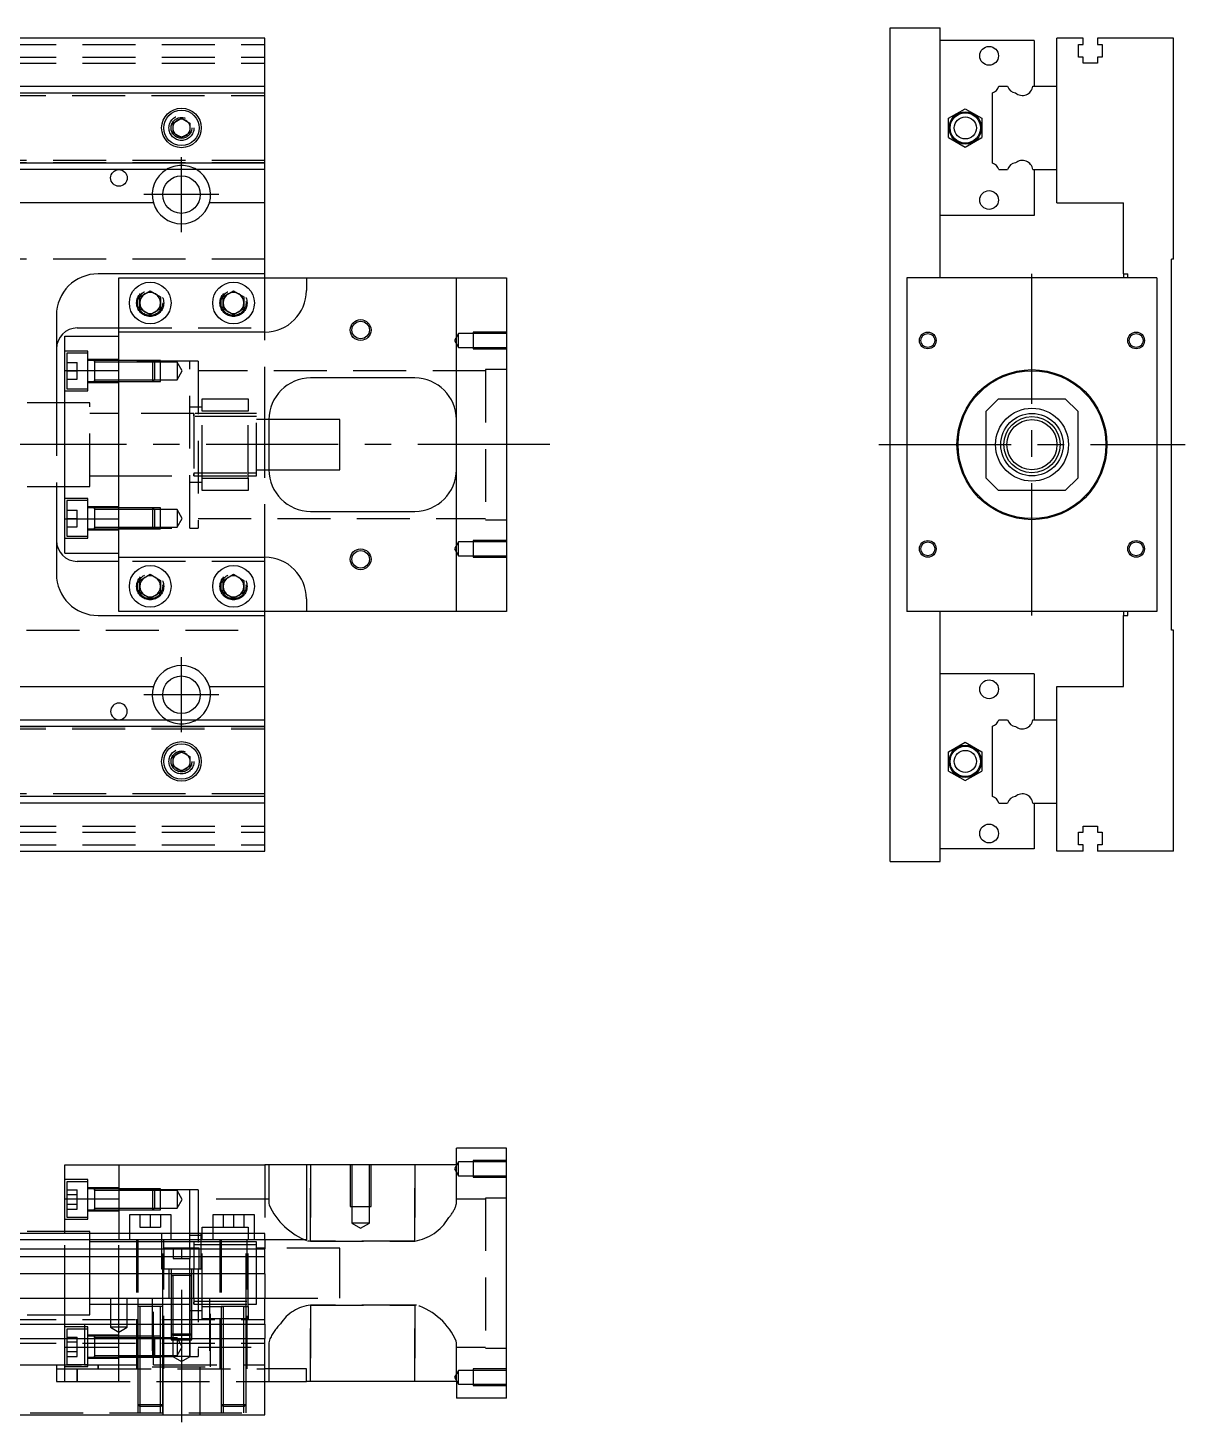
# Model space of a CAD drawing. Extents: x -20 to 741, y -278 to 102.
# Drawn here: x 463.1 to 740.9, y -234.8 to 100 of the extents above; entities that cross this region are included whole.
import ezdxf

# ---------------------------------------------------------------- set-up
doc = ezdxf.new("R2010")
doc.units = 0
doc.linetypes.add('CENTER', pattern=[50.8, 31.75, -6.35, 6.35, -6.35])
doc.linetypes.add('DASHED', pattern=[19.05, 12.7, -6.35])
doc.layers.get('0').update_dxf_attribs({"linetype": 'CONTINUOUS'})
doc.layers.add('CENTER', color=1, linetype='CENTER')

msp = doc.modelspace()

# ---------------------------------------------------------------- linework, layer by layer
at = {"color": 7, "linetype": 'CONTINUOUS'}
for p, q in [((520, 97.5), (360, 97.5)), ((520, 86), (520, 97.5)), ((670.13, -100), (670.13, 100)), ((670.13, 100), (682.13, 100)), ((682.13, 40), (682.13, 100)), ((710.13, 86), (710.13, 97.5)), ((716.43, 97.5), (710.13, 97.5)), ((716.43, 96), (716.43, 97.5)), ((719.83, 97.5), (719.83, 96)), ((738.13, 97.5), (719.83, 97.5)), ((738.13, 44.5), (738.13, 97.5)), ((704.63, 97), (682.13, 97)), ((704.63, 97), (704.63, 86)), ((715.28, 96), (716.43, 96)), ((715.28, 93), (715.28, 96)), ((719.83, 96), (720.98, 96)), ((720.98, 96), (720.98, 93)), ((716.43, 93), (715.28, 93)), ((716.43, 91.5), (716.43, 93)), ((719.83, 91.5), (716.43, 91.5)), ((719.83, 93), (719.83, 91.5)), ((720.98, 93), (719.83, 93)), ((360, 86), (520, 86)), ((360, 84.460392), (520, 84.460392)), ((520, 84.460392), (520, 86)), ((520, 67.539608), (520, 84.460392)), ((694.63, 67.539608), (694.63, 84.460392)), ((696.169608, 86), (698.290392, 86)), ((704.311934, 86), (710.13, 86)), ((710.13, 66), (710.13, 86)), ((710.13, 66), (710.13, 86)), ((684.130002, 78.309401), (688.130002, 80.618802)), ((688.130002, 80.618802), (692.130002, 78.309401)), ((498, 77.1547), (500, 78.309402)), ((498, 74.8453), (498, 77.1547)), ((500, 78.309402), (502, 77.1547)), ((502, 77.1547), (502, 74.8453)), ((684.130002, 73.690599), (684.130002, 78.309401)), ((692.130002, 78.309401), (692.130002, 73.690599)), ((500, 73.690598), (498, 74.8453)), ((502, 74.8453), (500, 73.690598)), ((684.130002, 73.690599), (688.130002, 71.381198)), ((688.130002, 71.381198), (692.130002, 73.690599)), ((520, 67.539608), (360, 67.539608)), ((520, 66), (520, 67.539608)), ((520, 66), (360, 66)), ((520, 58), (520, 66)), ((696.169608, 66), (698.290392, 66)), ((704.311934, 66), (710.13, 66)), ((704.63, 66), (704.63, 55)), ((710.13, 58), (710.13, 66)), ((493.291796, 58), (386.708204, 58)), ((520, 58), (506.708204, 58)), ((520, 41), (520, 58)), ((710.13, 58), (726.13, 58)), ((726.13, 41), (726.13, 58)), ((704.63, 55), (682.13, 55)), ((737.63, -44.5), (737.63, 44.5)), ((738.13, 44.5), (737.63, 44.5)), ((520, 41), (480, 41)), ((520, 40), (520, 41)), ((726.13, 41), (727.13, 41)), ((726.13, 41), (726.13, 40)), ((727.13, 40), (727.13, 41)), ((485, 27), (485, 40)), ((485, 40), (530, 40)), ((490, 35.443376), (492.5, 36.886752)), ((492.5, 36.886752), (495, 35.443376)), ((510, 35.443376), (512.5, 36.886752)), ((512.5, 36.886752), (515, 35.443376)), ((530, 40), (530, 37)), ((530, 40), (566, 40)), ((566, -40), (566, 40)), ((566, 40), (578, 40)), ((578, 40), (578, -40)), ((674.13, 40), (674.13, -40)), ((734.13, 40), (674.13, 40)), ((734.13, 40), (734.13, -40)), ((490, 32.556624), (490, 35.443376)), ((495, 35.443376), (495, 32.556624)), ((510, 32.556624), (510, 35.443376)), ((515, 35.443376), (515, 32.556624)), ((470, 31), (470, 10)), ((492.5, 31.113248), (490, 32.556624)), ((495, 32.556624), (492.5, 31.113248)), ((512.5, 31.113248), (510, 32.556624)), ((515, 32.556624), (512.5, 31.113248)), ((475, 28), (485, 28)), ((520, 27), (485, 27)), ((485, 17.78342), (485, 27)), ((472, 26), (485, 26)), ((472, 17.78342), (472, 26)), ((472, 17.78342), (485, 17.78342)), ((472, -17.78342), (472, 17.78342)), ((485, -17.78342), (485, 17.78342)), ((485, -17.78342), (485, 17.78342)), ((556, 16), (531, 16)), ((696.13, 11), (693.13, 8)), ((696.13, 11), (712.13, 11)), ((715.13, 8), (712.13, 11)), ((472, 10), (463, 10)), ((693.13, -8), (693.13, 8)), ((715.13, 8), (715.13, -8)), ((521, 6), (521, -6)), ((538, 6), (521, 6)), ((538, -6), (538, 6)), ((521, -6), (538, -6)), ((463, -10), (472, -10)), ((470, -10), (470, -31)), ((693.13, -8), (696.13, -11)), ((712.13, -11), (715.13, -8)), ((712.13, -11), (696.13, -11)), ((531, -16), (556, -16)), ((472, -17.78342), (485, -17.78342)), ((472, -26), (472, -17.78342)), ((485, -27), (485, -17.78342)), ((472, -26), (485, -26)), ((485, -28), (475, -28)), ((485, -27), (520, -27)), ((485, -40), (485, -27)), ((490, -32.556624), (492.5, -31.113248)), ((490, -35.443376), (490, -32.556624)), ((492.5, -31.113248), (495, -32.556624)), ((495, -32.556624), (495, -35.443376)), ((510, -32.556624), (512.5, -31.113248)), ((510, -35.443376), (510, -32.556624)), ((512.5, -31.113248), (515, -32.556624)), ((515, -32.556624), (515, -35.443376)), ((492.5, -36.886752), (490, -35.443376)), ((495, -35.443376), (492.5, -36.886752)), ((512.5, -36.886752), (510, -35.443376)), ((515, -35.443376), (512.5, -36.886752)), ((530, -40), (485, -40)), ((520, -41), (520, -40)), ((530, -37), (530, -40)), ((566, -40), (530, -40)), ((578, -40), (566, -40)), ((734.13, -40), (674.13, -40)), ((682.13, -100), (682.13, -40)), ((726.13, -40), (726.13, -41)), ((727.13, -41), (727.13, -40)), ((480, -41), (520, -41)), ((520, -58), (520, -41)), ((726.13, -41), (727.13, -41)), ((726.13, -58), (726.13, -41)), ((738.13, -44.5), (737.63, -44.5)), ((738.13, -97.5), (738.13, -44.5)), ((704.63, -55), (682.13, -55)), ((704.63, -55), (704.63, -66)), ((386.708204, -58), (493.291796, -58)), ((506.708204, -58), (520, -58)), ((520, -66), (520, -58)), ((710.13, -66), (710.13, -58)), ((710.13, -58), (726.13, -58)), ((360, -66), (520, -66)), ((520, -67.539608), (520, -66)), ((696.169608, -66), (698.290392, -66)), ((704.311934, -66), (710.13, -66)), ((710.13, -86), (710.13, -66)), ((710.13, -86), (710.13, -66)), ((360, -67.539608), (520, -67.539608)), ((520, -84.460392), (520, -67.539608)), ((694.63, -84.460392), (694.63, -67.539608)), ((684.130002, -73.690599), (688.130002, -71.381198)), ((688.130002, -71.381198), (692.130002, -73.690599)), ((498, -74.8453), (500, -73.690598)), ((498, -77.1547), (498, -74.8453)), ((500, -73.690598), (502, -74.8453)), ((502, -74.8453), (502, -77.1547)), ((684.130002, -78.309401), (684.130002, -73.690599)), ((692.130002, -73.690599), (692.130002, -78.309401)), ((500, -78.309402), (498, -77.1547)), ((502, -77.1547), (500, -78.309402)), ((684.130002, -78.309401), (688.130002, -80.618802)), ((688.130002, -80.618802), (692.130002, -78.309401)), ((520, -84.460392), (360, -84.460392)), ((520, -86), (360, -86)), ((520, -86), (520, -84.460392)), ((520, -97.5), (520, -86)), ((696.169608, -86), (698.290392, -86)), ((704.311934, -86), (710.13, -86)), ((704.63, -86), (704.63, -97)), ((710.13, -97.5), (710.13, -86)), ((715.28, -93), (716.43, -93)), ((715.28, -96), (715.28, -93)), ((716.43, -91.5), (719.83, -91.5)), ((716.43, -93), (716.43, -91.5)), ((719.83, -91.5), (719.83, -93)), ((719.83, -93), (720.98, -93)), ((720.98, -93), (720.98, -96)), ((704.63, -97), (682.13, -97)), ((716.43, -96), (715.28, -96)), ((716.43, -97.5), (716.43, -96)), ((719.83, -96), (719.83, -97.5)), ((720.98, -96), (719.83, -96)), ((360, -97.5), (520, -97.5)), ((670.13, -100), (682.13, -100)), ((716.43, -97.5), (710.13, -97.5)), ((738.13, -97.5), (719.83, -97.5)), ((566, -172.77), (566, -168.77)), ((578, -168.77), (566, -168.77)), ((578, -228.77), (578, -168.77)), ((472, -172.77), (485, -172.77)), ((472, -180.98658), (472, -172.77)), ((485, -172.77), (485, -189.27)), ((485, -172.77), (520, -172.77)), ((530, -172.77), (520, -172.77)), ((530, -172.77), (530, -190.77)), ((566, -172.77), (530, -172.77)), ((479.1, -178.592326), (479.1, -178.99233)), ((472, -180.98658), (485, -180.98658)), ((472, -189.27), (472, -180.98658)), ((479.1, -180.950286), (479.1, -181.234376)), ((497.5, -184.77), (487.5, -184.77)), ((487.5, -184.77), (487.5, -189.27)), ((497.5, -189.27), (497.5, -184.77)), ((517.5, -184.77), (507.5, -184.77)), ((507.5, -184.77), (507.5, -189.27)), ((517.5, -189.27), (517.5, -184.77)), ((520, -189.27), (353.5, -189.27)), ((520, -190.809608), (353.5, -190.809608)), ((472, -188.77), (463, -188.77)), ((520, -190.809608), (520, -189.27)), ((530, -190.77), (520, -190.77)), ((520, -190.809608), (520, -192.930392)), ((353.5, -192.930392), (520, -192.930392)), ((503, -191.269994), (503, -192.02)), ((520, -194.840532), (520, -192.930392)), ((520, -194.840532), (353.5, -194.840532)), ((520, -198.951934), (520, -194.840532)), ((520, -198.951934), (353.5, -198.951934)), ((520, -198.951934), (520, -204.77)), ((0, -204.77), (520, -204.77)), ((520, -211.07), (520, -204.77)), ((0, -211.07), (520, -211.07)), ((479.1, -213.947664), (479.1, -213.948522)), ((479.1, -213.948522), (479.1, -214.47)), ((520, -211.07), (520, -214.47)), ((0, -214.47), (520, -214.47)), ((479.1, -216.297638), (479.1, -216.57851)), ((490, -214.34767), (489.5, -214.34767)), ((520, -232.77), (520, -214.47)), ((479.1, -218.214666), (479.1, -218.947674)), ((489.5, -218.54767), (490, -218.54767)), ((530, -221.77), (520, -221.77)), ((530, -224.77), (530, -221.77)), ((520, -224.77), (530, -224.77)), ((566, -224.77), (530, -224.77)), ((566, -224.77), (566, -228.77)), ((578, -228.77), (566, -228.77)), ((0, -232.77), (520, -232.77))]:
    msp.add_line(p, q, dxfattribs=at)
at = {"color": 3, "linetype": 'DASHED'}
for p, q in [((0, 96), (520, 96)), ((0, 93), (520, 93)), ((0, 91.5), (520, 91.5)), ((359.5, 84.403994), (520, 84.403994)), ((359.5, 83.8), (520, 83.8)), ((497.5, 76), (497.534018, 76.411016)), ((520, 68.2), (359.5, 68.2)), ((520, 67.596006), (359.5, 67.596006)), ((520, 44.5), (5.640312, 44.5)), ((520, 28), (520, 40)), ((489.5, 34), (489.520026, 34.346056)), ((515.477798, 34.364306), (515.5, 34)), ((485, 28), (520, 28)), ((520, 27), (520, 28)), ((520, 6), (520, 27)), ((570, 26.999994), (570, 23.000006)), ((578, 26.999994), (570, 26.999994)), ((485, 17.78342), (485, 26)), ((566.5, 26.65), (565.547372, 25)), ((565.547372, 25), (566.5, 23.35)), ((566.5, 23.35), (566.5, 26.65)), ((570, 26.65), (566.5, 26.65)), ((578, 26.65), (570, 26.65)), ((477.5, 22.42767), (472, 22.42767)), ((472.5, 21.92767), (472.5, 13.42767)), ((477.5, 21.92767), (472.5, 21.92767)), ((477.5, 12.92767), (477.5, 22.42767)), ((485, 20.42767), (477.5, 20.42767)), ((479.1, 20.17767), (477.5, 20.17767)), ((479.1, 20.17767), (479.095, 20.17767)), ((479.1, 20.17767), (479.1, 19.92022)), ((479.1, 19.920202), (479.1, 20.17767)), ((479.105, 20.17767), (479.1, 20.17767)), ((484.99998, 20.17767), (479.1, 20.17767)), ((493.1, 20.17767), (485, 20.17767)), ((493.1, 20.177664), (485, 20.177664)), ((493.1, 15.17767), (493.1, 20.17767)), ((493.5, 19.77767), (493.1, 20.17767)), ((495, 20.177664), (493.10002, 20.177664)), ((495, 15.177674), (495, 20.177664)), ((566.5, 23.35), (570, 23.35)), ((570, 23.35), (578, 23.35)), ((570, 23.000006), (578, 23.000006)), ((472.5, 19.67767), (475, 19.67767)), ((472.5, 17.67767), (475, 17.67767)), ((475, 17.67767), (475, 19.67767)), ((475, 15.67767), (475, 17.67767)), ((479.1, 19.92022), (479.1, 15.435068)), ((484.99998, 19.77767), (479.1, 19.77767)), ((502, 20), (485, 20)), ((493.5, 19.77767), (485, 19.77767)), ((493.5, 19.77767), (493.5, 15.57767)), ((495, 19.77767), (493.50002, 19.77767)), ((499, 19.77767), (495, 19.77767)), ((499, 19.77767), (499, 15.57767)), ((500.212436, 17.67767), (499, 19.77767)), ((499, 15.57767), (500.212436, 17.67767)), ((502, -20), (502, 20)), ((504, 20), (502, 20)), ((504, 20), (504, -20)), ((573, 17.75), (504, 17.75)), ((573, 18), (573, -18)), ((578, 18), (573, 18)), ((472.5, 15.67767), (475, 15.67767)), ((472.5, 13.42767), (477.5, 13.42767)), ((477.5, 15.17767), (479.1, 15.17767)), ((477.5, 14.92767), (485, 14.92767)), ((479.095, 15.17767), (479.1, 15.17767)), ((479.1, 15.57767), (484.99998, 15.57767)), ((479.1, 15.17767), (479.1, 15.435118)), ((479.1, 15.435068), (479.1, 15.17767)), ((479.1, 15.17767), (479.105, 15.17767)), ((479.1, 15.17767), (484.99998, 15.17767)), ((485, 15.57767), (493.5, 15.57767)), ((485, 15.177674), (493.1, 15.177674)), ((485, 15.17767), (493.1, 15.17767)), ((493.1, 15.17767), (493.5, 15.57767)), ((493.10002, 15.177674), (495, 15.177674)), ((493.50002, 15.57767), (495, 15.57767)), ((495, 15.57767), (499, 15.57767)), ((472, 12.92767), (477.5, 12.92767)), ((505, 11), (516, 11)), ((505, 8), (505, 11)), ((516, 11), (516, 8)), ((470, 10), (470, -10)), ((478, 10), (472, 10)), ((478, -10), (478, 10)), ((485, 7.5), (478, 7.5)), ((503.005, 7.5), (485, 7.5)), ((505, 9), (502, 9)), ((516, 7.5), (502.995, 7.5)), ((503, 6.950984), (503, 7.5)), ((503, 7.5), (503, 6.951128)), ((503, 6.951128), (503, -6.950984)), ((516, 6.75), (503, 6.75)), ((516, 8), (505, 8)), ((505, -8), (505, 8)), ((516, -8), (516, 8)), ((518, 7.5), (516, 7.5)), ((518, 6.75), (516, 6.75)), ((518, -7.5), (518, 7.5)), ((521, 6), (518, 6)), ((520, -6), (520, 6)), ((518, -6), (521, -6)), ((520, -27), (520, -6)), ((472, -10), (478, -10)), ((478, -7.5), (485, -7.5)), ((485, -7.5), (503.005, -7.5)), ((502, -9), (505, -9)), ((502.995, -7.5), (516, -7.5)), ((503, -6.75), (516, -6.75)), ((503, -7.499332), (503, -6.950962)), ((503, -6.950984), (503, -7.5)), ((503, -7.5), (503, -7.499332)), ((505, -8), (516, -8)), ((505, -11), (505, -8)), ((516, -6.75), (518, -6.75)), ((516, -7.5), (518, -7.5)), ((516, -8), (516, -11)), ((477.5, -12.92767), (472, -12.92767)), ((477.5, -22.42767), (477.5, -12.92767)), ((516, -11), (505, -11)), ((472.5, -13.42767), (472.5, -21.92767)), ((477.5, -13.42767), (472.5, -13.42767)), ((472.5, -15.67767), (475, -15.67767)), ((475, -17.67767), (475, -15.67767)), ((485, -14.92767), (477.5, -14.92767)), ((479.1, -15.17767), (477.5, -15.17767)), ((479.1, -15.17767), (479.095, -15.17767)), ((479.1, -15.17767), (479.1, -15.435118)), ((479.1, -15.435136), (479.1, -15.17767)), ((484.99998, -15.17767), (479.1, -15.17767)), ((479.105, -15.17767), (479.1, -15.17767)), ((479.1, -15.435118), (479.1, -19.920272)), ((484.99998, -15.57767), (479.1, -15.57767)), ((493.1, -15.17767), (485, -15.17767)), ((493.1, -15.177674), (485, -15.177674)), ((493.5, -15.57767), (485, -15.57767)), ((493.1, -20.17767), (493.1, -15.17767)), ((493.5, -15.57767), (493.1, -15.17767)), ((495, -15.177674), (493.10002, -15.177674)), ((493.5, -15.57767), (493.5, -19.77767)), ((495, -15.57767), (493.50002, -15.57767)), ((495, -20.177664), (495, -15.177674)), ((499, -15.57767), (495, -15.57767)), ((499, -15.57767), (499, -19.77767)), ((500.212436, -17.67767), (499, -15.57767)), ((472.5, -17.67767), (475, -17.67767)), ((472.5, -19.67767), (475, -19.67767)), ((475, -19.67767), (475, -17.67767)), ((479.1, -19.77767), (484.99998, -19.77767)), ((479.1, -20.17767), (479.1, -19.92022)), ((479.1, -19.920272), (479.1, -20.17767)), ((485, -26), (485, -17.78342)), ((485, -19.77767), (493.5, -19.77767)), ((485, -20), (502, -20)), ((493.1, -20.17767), (493.5, -19.77767)), ((493.50002, -19.77767), (495, -19.77767)), ((495, -19.77767), (499, -19.77767)), ((499, -19.77767), (500.212436, -17.67767)), ((502, -20), (504, -20)), ((504, -17.75), (573, -17.75)), ((573, -18), (578, -18)), ((472, -22.42767), (477.5, -22.42767)), ((472.5, -21.92767), (477.5, -21.92767)), ((477.5, -20.17767), (479.1, -20.17767)), ((477.5, -20.42767), (485, -20.42767)), ((479.095, -20.17767), (479.1, -20.17767)), ((479.1, -20.17767), (484.99998, -20.17767)), ((479.1, -20.17767), (479.105, -20.17767)), ((485, -20.177664), (493.1, -20.177664)), ((485, -20.17767), (493.1, -20.17767)), ((493.10002, -20.177664), (495, -20.177664)), ((566.5, -23.35), (565.547372, -25)), ((566.5, -26.65), (566.5, -23.35)), ((570, -23.35), (566.5, -23.35)), ((570, -23.000006), (570, -26.999994)), ((578, -23.000006), (570, -23.000006)), ((578, -23.35), (570, -23.35)), ((565.547372, -25), (566.5, -26.65)), ((566.5, -26.65), (570, -26.65)), ((570, -26.65), (578, -26.65)), ((520, -28), (485, -28)), ((520, -28), (520, -27)), ((520, -40), (520, -28)), ((570, -26.999994), (578, -26.999994)), ((495.477798, -33.635694), (495.5, -34)), ((515.477798, -33.635694), (515.5, -34)), ((5.640312, -44.5), (520, -44.5)), ((359.5, -67.596006), (520, -67.596006)), ((359.5, -68.2), (520, -68.2)), ((497.5, -76), (497.534018, -75.588984)), ((520, -83.8), (359.5, -83.8)), ((520, -84.403994), (359.5, -84.403994)), ((0, -91.5), (520, -91.5)), ((0, -93), (520, -93)), ((0, -96), (520, -96)), ((520, -172.77), (520, -189.27)), ((521, -172.77), (521, -182.064836)), ((531, -191.084786), (531, -172.77)), ((531, -172.77), (531, -191.084786)), ((540.500006, -172.77), (540.500006, -182.77)), ((540.9, -172.77), (540.9, -182.77)), ((545.1, -182.77), (545.1, -172.77)), ((545.499994, -182.77), (545.499994, -172.77)), ((556, -172.77), (556, -191.084786)), ((556, -191.084786), (556, -172.77)), ((566.5, -172.12), (565.547372, -173.77)), ((565.547372, -173.77), (566.5, -175.42)), ((566, -182.064836), (566, -172.77)), ((566.5, -175.42), (566.5, -172.12)), ((570, -172.12), (566.5, -172.12)), ((570, -171.770006), (570, -175.769994)), ((578, -171.770006), (570, -171.770006)), ((578, -172.12), (570, -172.12)), ((477.5, -176.34233), (472, -176.34233)), ((472.5, -176.84233), (472.5, -181.09233)), ((477.5, -176.84233), (472.5, -176.84233)), ((477.5, -181.09233), (477.5, -176.34233)), ((566.5, -175.42), (570, -175.42)), ((570, -175.42), (578, -175.42)), ((570, -175.769994), (578, -175.769994)), ((472.5, -178.78293), (475, -178.78293)), ((472.5, -179.93763), (475, -179.93763)), ((475, -179.93763), (475, -178.78293)), ((475, -182.247032), (475, -179.93763)), ((485, -178.34233), (477.5, -178.34233)), ((479.105, -178.59233), (477.5, -178.59233)), ((484.99998, -178.59233), (479.095, -178.59233)), ((479.1, -178.59233), (479.1, -178.84978)), ((479.1, -178.849798), (479.1, -178.59233)), ((479.1, -178.84978), (479.1, -181.09233)), ((484.99998, -178.99233), (479.1, -178.99233)), ((493.1, -178.59233), (485, -178.59233)), ((493.100006, -178.592336), (485, -178.592336)), ((493.27767, -178.77), (485, -178.77)), ((493.5, -178.99233), (485, -178.99233)), ((493.1, -181.09233), (493.1, -178.59233)), ((493.5, -178.99233), (493.1, -178.59233)), ((495, -178.592336), (493.10002, -178.592336)), ((502, -178.77), (493.27767, -178.77)), ((493.5, -178.99233), (493.5, -181.09233)), ((495, -178.99233), (493.50002, -178.99233)), ((495, -183.592326), (495, -178.592336)), ((499, -178.99233), (495, -178.99233)), ((499, -178.99233), (499, -181.09233)), ((500.212436, -181.09233), (499, -178.99233)), ((502, -189.27), (502, -178.77)), ((504, -178.77), (502, -178.77)), ((504, -178.77), (504, -218.77)), ((573, -180.77), (573, -216.77)), ((578, -180.77), (573, -180.77)), ((472.5, -181.09233), (472.5, -185.34233)), ((472.5, -182.247032), (475, -182.247032)), ((472.5, -183.401732), (475, -183.401732)), ((475, -183.401732), (475, -182.247032)), ((477.5, -185.84233), (477.5, -181.09233)), ((477.5, -183.59233), (479.105, -183.59233)), ((477.5, -183.84233), (485, -183.84233)), ((479.095, -183.59233), (484.99998, -183.59233)), ((479.1, -181.09233), (479.1, -183.334932)), ((479.1, -183.19233), (484.99998, -183.19233)), ((479.1, -183.59233), (479.1, -183.334882)), ((479.1, -183.59233), (479.1, -183.334882)), ((479.1, -183.334932), (479.1, -183.59233)), ((479.1, -183.334932), (479.1, -183.59233)), ((485, -183.19233), (493.5, -183.19233)), ((485, -183.592326), (493.100006, -183.592326)), ((485, -183.59233), (493.1, -183.59233)), ((493.1, -183.59233), (493.1, -181.09233)), ((493.1, -183.59233), (493.5, -183.19233)), ((493.10002, -183.592326), (495, -183.592326)), ((493.5, -181.09233), (493.5, -183.19233)), ((493.50002, -183.19233), (495, -183.19233)), ((495, -183.19233), (499, -183.19233)), ((499, -181.09233), (499, -183.19233)), ((499, -183.19233), (500.212436, -181.09233)), ((521, -181.02), (504, -181.02)), ((521, -182.064836), (521.035982, -182.393974)), ((540.500006, -182.77), (545.499994, -182.77)), ((540.9, -182.77), (540.9, -186.77)), ((545.1, -186.77), (545.1, -182.77)), ((565.88061, -182.701352), (565.97186, -182.353354)), ((565.97186, -182.353354), (566, -182.064836)), ((573, -181.02), (566, -181.02)), ((472, -185.84233), (477.5, -185.84233)), ((472.5, -185.34233), (477.5, -185.34233)), ((490, -184.77), (490, -187.77)), ((492.5, -184.77), (492.5, -187.77)), ((495, -184.77), (495, -187.77)), ((510, -184.77), (510, -187.77)), ((512.5, -184.77), (512.5, -187.77)), ((515, -184.77), (515, -187.77)), ((545.1, -186.77), (540.9, -186.77)), ((540.9, -186.77), (543, -187.982436)), ((543, -187.982436), (545.1, -186.77)), ((478, -188.77), (472, -188.77)), ((472, -204.77), (472, -189.27)), ((478, -198.77), (478, -188.77)), ((478, -198.77), (478, -188.77)), ((485, -189.27), (485, -190.77)), ((485, -204.77), (485, -190.77)), ((520, -190.77), (485, -190.77)), ((487.5, -189.27), (487.5, -190.77)), ((489.25, -190.77), (489.25, -221.77)), ((489.5, -190.77), (489.5, -204.77)), ((490, -187.77), (492.5, -187.77)), ((492.5, -187.77), (495, -187.77)), ((495.25, -189.27), (495.25, -197.77)), ((495.5, -206.775), (495.5, -190.77)), ((495.75, -192.77), (495.75, -190.77)), ((497.5, -190.77), (497.5, -189.27)), ((502, -190.77), (502, -189.27)), ((505, -189.77), (502, -189.77)), ((502, -192.77), (502, -190.77)), ((504.75, -197.77), (504.75, -189.27)), ((505, -187.77), (507.5, -187.77)), ((505, -189.27), (505, -187.77)), ((505, -190.77), (505, -189.27)), ((505, -206.77), (505, -190.77)), ((507.5, -187.77), (510, -187.77)), ((507.5, -189.27), (507.5, -190.77)), ((509.25, -190.77), (509.25, -221.77)), ((509.5, -190.77), (509.5, -206.775)), ((510, -187.77), (512.5, -187.77)), ((512.5, -187.77), (515, -187.77)), ((515, -187.77), (516, -187.77)), ((515.5, -206.775), (515.5, -190.77)), ((515.75, -221.77), (515.75, -190.77)), ((516, -187.77), (516, -189.27)), ((516, -189.27), (516, -190.77)), ((516, -206.77), (516, -190.77)), ((517.5, -190.77), (517.5, -189.27)), ((485, -191.27), (478, -191.27)), ((489.5, -191.27), (485, -191.27)), ((495.5, -191.27), (489.5, -191.27)), ((502, -191.27), (495.5, -191.27)), ((504.25, -192.77), (495.75, -192.77)), ((495.75, -192.77), (495.75, -197.77)), ((498, -192.77), (498, -195.27)), ((500, -192.77), (500, -195.27)), ((503, -191.27), (502, -191.27)), ((502, -192.77), (502, -195.27)), ((503, -191.27), (502.995, -191.27)), ((503, -191.27), (503, -191.819038)), ((503.005, -191.27), (503, -191.27)), ((505, -191.27), (503, -191.27)), ((503, -191.819038), (503, -192.76884)), ((505, -192.02), (503, -192.02)), ((503, -192.76884), (503, -197.669728)), ((504.25, -197.77), (504.25, -192.77)), ((509.5, -191.27), (505, -191.27)), ((509.5, -192.02), (505, -192.02)), ((515.5, -191.27), (509.5, -191.27)), ((515.5, -192.02), (509.5, -192.02)), ((516, -191.27), (515.5, -191.27)), ((516, -192.02), (515.5, -192.02)), ((518, -191.27), (516, -191.27)), ((518, -192.02), (516, -192.02)), ((518, -198.77), (518, -191.27)), ((520, -192.77), (518, -192.77)), ((538, -192.77), (520, -192.77)), ((530.23753, -191.02447), (530.615848, -191.06942)), ((530.615848, -191.06942), (531, -191.084786)), ((556, -191.084786), (531, -191.084786)), ((531, -191.084786), (556, -191.084786)), ((538, -198.77), (538, -192.77)), ((498, -195.27), (500, -195.27)), ((500, -195.27), (502, -195.27)), ((502, -198.77), (502, -195.27)), ((478, -208.77), (478, -198.77)), ((478, -208.77), (478, -198.77)), ((495.25, -197.77), (504.75, -197.77)), ((495.75, -221.77), (495.75, -197.77)), ((497, -197.77), (497, -204.77)), ((497.5, -197.77), (497.5, -199.37)), ((497.5, -199.365), (497.5, -199.37)), ((497.5, -199.37), (497.757448, -199.37)), ((497.757468, -199.37), (497.5, -199.37)), ((497.5, -199.37), (497.5, -199.375)), ((497.5, -199.37), (497.5, -204.76998)), ((502.242552, -199.37), (497.757468, -199.37)), ((497.9, -199.37), (497.9, -204.76998)), ((502, -204.77), (502, -198.77)), ((502.1, -204.76998), (502.1, -199.37)), ((502.5, -199.37), (502.242552, -199.37)), ((502.242602, -199.37), (502.5, -199.37)), ((502.5, -199.37), (502.5, -197.77)), ((502.5, -199.37), (502.5, -199.365)), ((502.5, -199.375), (502.5, -199.37)), ((502.5, -204.76998), (502.5, -199.37)), ((503, -204.77), (503, -197.77)), ((518, -206.27), (518, -198.77)), ((538, -204.77), (538, -198.77)), ((472, -211.07), (472, -204.77)), ((478, -206.27), (485, -206.27)), ((483, -204.77), (483, -211.77)), ((485, -211.07), (485, -204.77)), ((485, -206.27), (489.5, -206.27)), ((487, -211.77), (487, -204.77)), ((489.5, -204.77), (489.5, -206.77)), ((489.5, -206.27), (503.005, -206.27)), ((489.5, -206.765), (489.5, -206.77)), ((489.849602, -206.77), (489.5, -206.77)), ((489.5, -206.77), (489.5, -211.07)), ((489.5, -206.77), (489.5, -206.775)), ((495.15035, -206.77), (489.849602, -206.77)), ((490, -206.77), (490, -211.07)), ((493, -204.77), (493, -221.27)), ((493.291796, -220.77), (493.291796, -204.77)), ((495, -214.47), (495, -206.77)), ((495.5, -206.77), (495.15035, -206.77)), ((495.5, -214.47), (495.5, -206.765)), ((497.5, -204.77), (497.5, -211.07)), ((497.500006, -204.77), (497.500006, -211.07)), ((497.9, -204.77), (497.9, -211.07)), ((502, -213.77), (502, -204.77)), ((502.1, -211.07), (502.1, -204.77)), ((502.499994, -211.07), (502.499994, -204.77)), ((502.5, -211.07), (502.5, -204.77)), ((502.995, -206.27), (516, -206.27)), ((503, -204.871716), (503, -205.721128)), ((503, -205.52), (518, -205.52)), ((503, -206.27), (503, -205.720962)), ((503, -205.721128), (503, -206.27)), ((503.005, -206.27), (516, -206.27)), ((505, -206.77), (509.39999, -206.77)), ((505, -209.77), (505, -206.77)), ((506.708204, -204.77), (506.708204, -220.77)), ((507, -221.27), (507, -204.77)), ((509.39999, -206.77), (509.499994, -206.77)), ((509.5, -206.765), (509.5, -214.47)), ((509.5, -206.77), (509.84965, -206.77)), ((509.849602, -206.77), (509.5, -206.77)), ((515.15035, -206.77), (509.849602, -206.77)), ((510, -206.77), (510, -214.47)), ((515, -214.47), (515, -206.77)), ((515.150204, -206.77), (515.5, -206.77)), ((515.5, -206.77), (515.15035, -206.77)), ((515.5, -214.47), (515.5, -206.765)), ((515.500006, -206.77), (515.60001, -206.77)), ((515.60001, -206.77), (516, -206.77)), ((516, -206.27), (518, -206.27)), ((516, -206.77), (516, -209.77)), ((520, -204.77), (538, -204.77)), ((531, -206.455214), (556, -206.455214)), ((556, -206.455214), (531, -206.455214)), ((531, -224.77), (531, -206.455214)), ((531, -206.455214), (531, -224.77)), ((556, -206.455214), (556, -224.77)), ((556, -224.77), (556, -206.455214)), ((556.383512, -206.470578), (556, -206.455214)), ((0, -209.92), (520, -209.92)), ((462.995, -208.77), (463.291796, -208.77)), ((463.291796, -208.77), (472, -208.77)), ((472, -208.77), (478, -208.77)), ((502, -207.77), (505, -207.77)), ((516, -209.77), (505, -209.77)), ((472, -214.47), (472, -211.07)), ((477.5, -211.69767), (472, -211.69767)), ((472.5, -212.19767), (472.5, -214.47)), ((477.5, -212.19767), (472.5, -212.19767)), ((472.5, -214.138268), (475, -214.138268)), ((475, -215.292968), (475, -214.138268)), ((476.708204, -211.07), (476.708204, -214.47)), ((477.5, -216.44767), (477.5, -211.69767)), ((485, -213.69767), (477.5, -213.69767)), ((479.105, -213.94767), (477.5, -213.94767)), ((484.99998, -213.94767), (479.095, -213.94767)), ((479.1, -213.94767), (479.1, -214.205118)), ((479.1, -214.205136), (479.1, -213.94767)), ((479.1, -214.205118), (479.1, -214.469906)), ((487, -211.77), (483, -211.77)), ((483, -211.77), (485, -212.9247)), ((485, -214.47), (485, -211.07)), ((485, -212.9247), (487, -211.77)), ((489.5, -213.94767), (485, -213.94767)), ((489.5, -213.947674), (485, -213.947674)), ((489.5, -211.07), (489.5, -214.47)), ((490, -213.94767), (489.5, -213.94767)), ((490, -213.947674), (489.5, -213.947674)), ((490, -211.07), (490, -214.47)), ((493.1, -213.94767), (490, -213.94767)), ((493.100006, -213.947674), (490, -213.947674)), ((493.1, -214.47), (493.1, -213.94767)), ((493.5, -214.34767), (493.1, -213.94767)), ((495, -213.947674), (493.10002, -213.947674)), ((497.5, -211.07), (497.5, -213.37)), ((497.5, -213.37), (502.5, -213.37)), ((497.5, -213.37), (497.9, -213.77)), ((497.500006, -211.07), (497.500006, -213.370006)), ((497.500006, -213.37002), (497.500006, -214.47)), ((497.9, -211.07), (497.9, -213.77)), ((502.1, -213.77), (497.9, -213.77)), ((497.9, -213.77002), (497.9, -214.77)), ((502, -214.47), (502, -213.77)), ((502.1, -213.77), (502.1, -211.07)), ((502.1, -213.77), (502.5, -213.37)), ((502.1, -214.77), (502.1, -213.77002)), ((502.499994, -213.370006), (502.499994, -211.07)), ((502.499994, -214.47), (502.499994, -213.37002)), ((502.5, -213.37), (502.5, -211.07)), ((0, -215.62), (520, -215.62)), ((472, -216.55342), (472, -214.47)), ((472, -216.55342), (476.708204, -216.55342)), ((472, -220.77), (472, -216.55342)), ((472.5, -214.47), (472.5, -216.44767)), ((472.5, -215.292968), (475, -215.292968)), ((472.5, -216.44767), (472.5, -220.69767)), ((475, -217.60237), (475, -215.292968)), ((476.708204, -214.47), (476.708204, -220.77)), ((476.708204, -216.55342), (485, -216.55342)), ((477.5, -221.19767), (477.5, -216.44767)), ((484.99998, -214.34767), (479.1, -214.34767)), ((479.1, -214.469906), (479.1, -216.44767)), ((479.1, -216.44767), (479.1, -218.214664)), ((489.5, -214.34767), (485, -214.34767)), ((485, -221.77), (485, -214.47)), ((489.5, -214.47), (489.5, -221.76998)), ((493.5, -214.34767), (490, -214.34767)), ((490, -214.47), (490, -221.76998)), ((493.1, -216.44767), (493.1, -214.47)), ((493.1, -218.94767), (493.1, -216.44767)), ((493.5, -214.34767), (493.5, -214.47)), ((493.5, -214.47), (493.5, -216.44767)), ((493.5, -216.44767), (493.5, -218.54767)), ((495, -214.34767), (493.50002, -214.34767)), ((499, -214.34767), (495, -214.34767)), ((495, -221.76998), (495, -214.47)), ((495.5, -221.76998), (495.5, -214.47)), ((497.500006, -214.47), (497.500006, -214.77)), ((497.500006, -214.77), (502.499994, -214.77)), ((497.9, -214.77), (497.9, -218.77)), ((499, -214.34767), (499, -216.44767)), ((500.212436, -216.44767), (499, -214.34767)), ((499, -216.44767), (499, -218.54767)), ((499, -218.54767), (500.212436, -216.44767)), ((502, -214.77), (502, -214.47)), ((502, -218.77), (502, -214.77)), ((502.1, -218.77), (502.1, -214.77)), ((502.499994, -214.77), (502.499994, -214.47)), ((504, -216.52), (521, -216.52)), ((509.5, -214.47), (509.5, -221.76998)), ((510, -214.47), (510, -221.76998)), ((515, -221.76998), (515, -214.47)), ((515.5, -221.76998), (515.5, -214.47)), ((521.02814, -215.186646), (521, -215.475164)), ((521, -215.475164), (521, -224.77)), ((521.119076, -214.839652), (521.02814, -215.186646)), ((566, -215.475164), (565.96376, -215.145044)), ((566, -224.77), (566, -215.475164)), ((566, -216.52), (573, -216.52)), ((573, -216.77), (578, -216.77)), ((0, -220.77), (463.291796, -220.77)), ((463.291796, -220.77), (476.708204, -220.77)), ((470, -220.77), (470, -221.77)), ((472, -224.77), (472, -220.77)), ((472.5, -217.60237), (475, -217.60237)), ((472.5, -218.75707), (475, -218.75707)), ((472.5, -220.69767), (477.5, -220.69767)), ((475, -218.75707), (475, -217.60237)), ((476.708204, -220.77), (520, -220.77)), ((477.5, -218.94767), (479.105, -218.94767)), ((477.5, -219.19767), (485, -219.19767)), ((479.095, -218.94767), (484.99998, -218.94767)), ((479.1, -218.214664), (479.1, -218.690272)), ((479.1, -218.54767), (484.99998, -218.54767)), ((479.1, -218.94767), (479.1, -218.69022)), ((479.1, -218.690272), (479.1, -218.94767)), ((480, -221.77), (480, -220.77)), ((480, -220.77), (480, -221.77)), ((485, -218.54767), (489.5, -218.54767)), ((485, -218.77), (489.5, -218.77)), ((485, -218.947664), (489.5, -218.947664)), ((485, -218.94767), (489.5, -218.94767)), ((489.5, -218.77), (490, -218.77)), ((489.5, -218.947664), (490, -218.947664)), ((489.5, -218.94767), (490, -218.94767)), ((490, -218.54767), (493.5, -218.54767)), ((490, -218.77), (493.27767, -218.77)), ((490, -218.947664), (493.100006, -218.947664)), ((490, -218.94767), (493.1, -218.94767)), ((493.1, -218.94767), (493.5, -218.54767)), ((493.10002, -218.947664), (495, -218.947664)), ((493.27767, -218.77), (495, -218.77)), ((493.291796, -220.77), (506.708204, -220.77)), ((493.50002, -218.54767), (495, -218.54767)), ((495, -218.54767), (499, -218.54767)), ((495, -218.77), (495.5, -218.77)), ((495.5, -218.77), (497.9, -218.77)), ((502.1, -218.77), (497.9, -218.77)), ((497.9, -218.77), (500, -219.982436)), ((500, -219.982436), (502.1, -218.77)), ((502.1, -218.77), (504, -218.77)), ((470, -221.77), (480, -221.77)), ((470, -221.77), (470, -224.77)), ((472, -221.19767), (477.5, -221.19767)), ((475, -224.77), (475, -221.77)), ((475, -221.77), (475, -224.77)), ((480, -221.77), (520, -221.77)), ((485, -224.77), (485, -221.77)), ((489.5, -221.77), (489.5, -230.27)), ((489.500006, -221.77), (489.500006, -230.270006)), ((490, -221.77), (490, -230.77)), ((493, -221.27), (507, -221.27)), ((495, -230.77), (495, -221.77)), ((495.499994, -230.270006), (495.499994, -221.77)), ((495.5, -221.27), (495.5, -232.77)), ((495.5, -230.27), (495.5, -221.77)), ((504.5, -232.77), (504.5, -221.27)), ((509.5, -221.77), (509.5, -230.27)), ((509.500006, -221.77), (509.500006, -230.270006)), ((510, -221.77), (510, -230.77)), ((515, -230.77), (515, -221.77)), ((515.499994, -230.270006), (515.499994, -221.77)), ((515.5, -230.27), (515.5, -221.77)), ((566.5, -222.12), (565.547372, -223.77)), ((565.547372, -223.77), (566.5, -225.42)), ((566.5, -225.42), (566.5, -222.12)), ((570, -222.12), (566.5, -222.12)), ((570, -221.770006), (570, -225.769994)), ((578, -221.770006), (570, -221.770006)), ((578, -222.12), (570, -222.12)), ((470, -224.77), (475, -224.77)), ((475, -224.77), (520, -224.77)), ((566.5, -225.42), (570, -225.42)), ((570, -225.42), (578, -225.42)), ((570, -225.769994), (578, -225.769994)), ((489.5, -230.27), (495.5, -230.27)), ((489.5, -230.27), (490, -230.77)), ((489.500006, -230.27002), (489.500006, -232.27)), ((495, -230.77), (490, -230.77)), ((490, -230.77002), (490, -232.27)), ((495, -230.77), (495.5, -230.27)), ((495, -232.27), (495, -230.77002)), ((495.499994, -232.27), (495.499994, -230.27002)), ((509.5, -230.27), (515.5, -230.27)), ((509.5, -230.27), (510, -230.77)), ((509.500006, -230.27002), (509.500006, -232.27)), ((515, -230.77), (510, -230.77)), ((510, -230.77002), (510, -232.27)), ((515, -230.77), (515.5, -230.27)), ((515, -232.27), (515, -230.77002)), ((515.499994, -232.27), (515.499994, -230.27002)), ((6.499992, -232.27), (520, -232.27))]:
    msp.add_line(p, q, dxfattribs=at)
at = {"color": 7, "linetype": 'CONTINUOUS'}
for centre, radius in [((693.830002, 93.300001), 2.25), ((500, 76), 4.75), ((500, 76), 4.25), ((688.130002, 76), 3.875), ((688.130002, 76), 3.643013), ((688.130002, 76), 2.65), ((485, 64), 2), ((500, 60), 4.5), ((693.830002, 58.699999), 2.25), ((492.5, 34), 5), ((512.5, 34), 5), ((543, 27.5), 2.1), ((679.13, 25), 1.65), ((729.13, 25), 1.65), ((704.13, 0), 18), ((704.13, 0), 17.75), ((704.13, 0), 8.75), ((704.13, 0), 7.5), ((704.13, 0), 6.75), ((704.13, 0), 6), ((679.13, -25), 1.65), ((729.13, -25), 1.65), ((543, -27.5), 2.1), ((492.5, -34), 5), ((512.5, -34), 5), ((500, -60), 4.5), ((693.830002, -58.699999), 2.25), ((500, -76), 4.75), ((500, -76), 4.25), ((688.130002, -76), 3.875), ((688.130002, -76), 3.643013), ((688.130002, -76), 2.65), ((693.830002, -93.300001), 2.25)]:
    msp.add_circle(centre, radius, dxfattribs=at)
at = {"color": 3, "linetype": 'DASHED'}
for centre, radius in [((500, 76), 3), ((500, 76), 2.5), ((492.5, 34), 3.25), ((492.5, 34), 3), ((512.5, 34), 3.25), ((512.5, 34), 3), ((492.5, -34), 3.25), ((492.5, -34), 3), ((512.5, -34), 3.25), ((512.5, -34), 3), ((500, -76), 3), ((500, -76), 2.5)]:
    msp.add_circle(centre, radius, dxfattribs=at)
at = {"color": 3, "linetype": 'CONTINUOUS'}
for centre, radius in [((543, 27.5), 2.5), ((679.13, 25), 2), ((729.13, 25), 2), ((679.13, -25), 2), ((729.13, -25), 2), ((543, -27.5), 2.5)]:
    msp.add_circle(centre, radius, dxfattribs=at)
at = {"color": 7, "linetype": 'CONTINUOUS'}
for centre, radius, start, end in [((694.13, 86.5), 2.1, 283.774147, 346.225853), ((700.33, 86.5), 2.1, 193.774147, 266.465409), ((701.83, 86.3), 2.5, 229.323534, 353.107897), ((500, 76), 2.1, 137.75279, 162.24721), ((500, 76), 2.1, 102.24721, 137.75279), ((500, 76), 2.1, 77.75279, 102.24721), ((500, 76), 2.1, 42.24721, 77.75279), ((500, 76), 2.1, 17.75279, 42.24721), ((500, 76), 2.1, 162.24721, 180), ((500, 76), 2.1, 180, 197.75279), ((500, 76), 2.1, 197.75279, 222.24721), ((500, 76), 2.1, 222.24721, 257.75279), ((500, 76), 2.1, 257.75279, 282.24721), ((500, 76), 2.1, 282.24721, 317.75279), ((500, 76), 2.1, 317.75279, 342.24721), ((500, 76), 2.1, 342.24721, 17.75279), ((694.13, 65.5), 2.1, 13.774147, 76.225853), ((700.33, 65.5), 2.1, 93.534591, 166.225853), ((701.83, 65.7), 2.5, 6.892103, 130.676466), ((500, 60), 7, 121.002719, 196.60155), ((500, 60), 7, 343.39845, 58.997281), ((500, 60), 7, 196.60155, 343.39845), ((480, 31), 10, 90, 180), ((520, 37), 10, 270, 0), ((492.5, 34), 2.5, 120, 180), ((492.5, 34), 2.5, 180, 240), ((492.5, 34), 2.5, 60, 120), ((492.5, 34), 2.5, 0, 60), ((492.5, 34), 2.5, 300, 0), ((512.5, 34), 2.5, 120, 180), ((512.5, 34), 2.5, 180, 240), ((512.5, 34), 2.5, 60, 120), ((512.5, 34), 2.5, 0, 60), ((512.5, 34), 2.5, 300, 0), ((492.5, 34), 2.5, 240, 300), ((512.5, 34), 2.5, 240, 300), ((475, 23), 5, 90, 180), ((531, 6), 10, 90, 180), ((556, 6), 10, 0, 90), ((531, -6), 10, 180, 270), ((556, -6), 10, 270, 0), ((475, -23), 5, 180, 270), ((520, -37), 10, 0, 90), ((480, -31), 10, 180, 270), ((492.5, -34), 2.5, 120, 180), ((492.5, -34), 2.5, 60, 120), ((492.5, -34), 2.5, 0, 60), ((512.5, -34), 2.5, 120, 180), ((512.5, -34), 2.5, 60, 120), ((512.5, -34), 2.5, 0, 60), ((492.5, -34), 2.5, 180, 240), ((492.5, -34), 2.5, 240, 300), ((492.5, -34), 2.5, 300, 0), ((512.5, -34), 2.5, 180, 240), ((512.5, -34), 2.5, 240, 300), ((512.5, -34), 2.5, 300, 0), ((500, -60), 7, 16.60155, 163.39845), ((500, -60), 7, 163.39845, 238.997281), ((500, -60), 7, 301.002719, 16.60155), ((485, -64), 2, 90, 270), ((485, -64), 2, 270, 90), ((694.13, -65.5), 2.1, 283.774147, 346.225853), ((700.33, -65.5), 2.1, 193.774147, 266.465409), ((701.83, -65.7), 2.5, 229.323534, 353.107897), ((500, -76), 2.1, 162.24721, 180), ((500, -76), 2.1, 180, 197.75279), ((500, -76), 2.1, 137.75279, 162.24721), ((500, -76), 2.1, 197.75279, 222.24721), ((500, -76), 2.1, 102.24721, 137.75279), ((500, -76), 2.1, 77.75279, 102.24721), ((500, -76), 2.1, 42.24721, 77.75279), ((500, -76), 2.1, 17.75279, 42.24721), ((500, -76), 2.1, 317.75279, 342.24721), ((500, -76), 2.1, 342.24721, 17.75279), ((500, -76), 2.1, 222.24721, 257.75279), ((500, -76), 2.1, 257.75279, 282.24721), ((500, -76), 2.1, 282.24721, 317.75279), ((694.13, -86.5), 2.1, 13.774147, 76.225853), ((700.33, -86.5), 2.1, 93.534591, 166.225853), ((701.83, -86.3), 2.5, 6.892103, 130.676466)]:
    msp.add_arc(centre, radius, start, end, dxfattribs=at)
at = {"color": 3, "linetype": 'DASHED'}
for centre, radius, start, end in [((500, 60), 7, 58.997281, 121.002719), ((500, -60), 7, 238.997281, 301.002719), ((535.921098, -175.744398), 16.302869, 204.07158077, 249.59683678), ((556.069588, -178.605924), 10.631495, 318.58195956, 337.34281196), ((554.143494, -179.681852), 11.553074, 279.24716167, 328.95924249), ((532.109519, -216.293125), 9.900279, 96.43462492, 147.2861536), ((551.593646, -221.388138), 15.667687, 23.48252767, 72.19873987), ((532.817154, -219.969256), 12.773326, 135.03444464, 156.32256147)]:
    msp.add_arc(centre, radius, start, end, dxfattribs=at)
at = {"layer": 'CENTER', "color": 1, "linetype": 'CENTER'}
for p, q in [((500, 51), (500, 69)), ((509, 60), (491, 60)), ((704.13, -41), (704.13, 41)), ((588.445, 0), (-20, 0)), ((667.38, 0), (740.88, 0)), ((500, -69), (500, -51)), ((509, -60), (491, -60)), ((500, -202.77), (500, -234.77))]:
    msp.add_line(p, q, dxfattribs=at)

doc.saveas('drawing.dxf')
